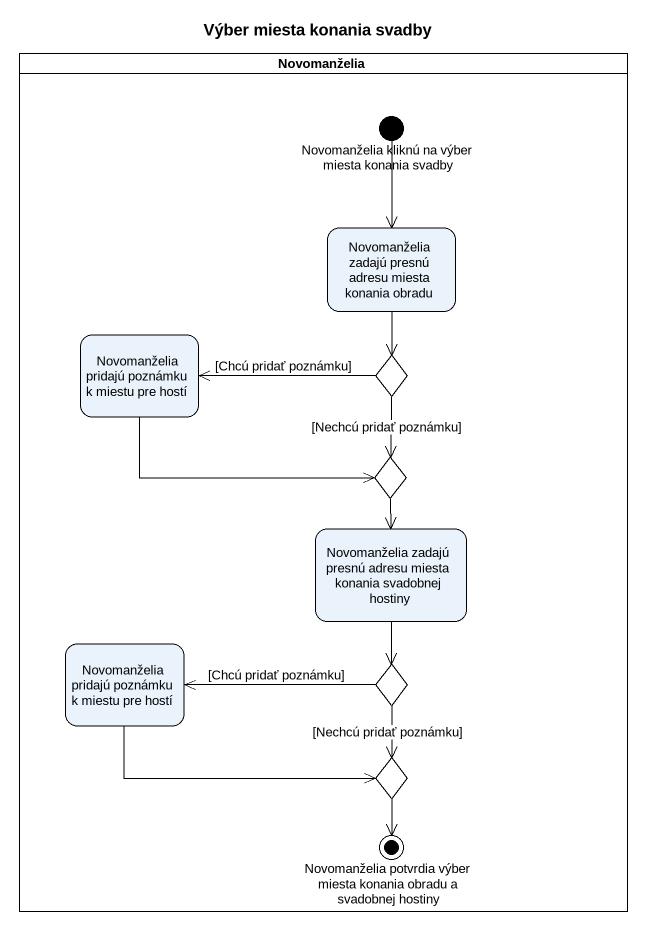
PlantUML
@startuml
title Výber miesta konania svadby
hide empty description
state Novomanželia <<partition>> {
  state "Novomanželia kliknú na výber miesta konania svadby" as Novomanželia_kliknú_na <<start>>
  state "Novomanželia zadajú presnú adresu miesta konania obradu" as Novomanželia_zadajú_presnú
  state "Novomanželia pridajú poznámku k miestu pre hostí" as Novomanželia_pridajú
  state choice1 <<choice>>
  state choice2 <<choice>>
  state "Novomanželia zadajú presnú adresu miesta konania svadobnej hostiny" as Novomanželia_zadajú_presnú_2
  state "Novomanželia pridajú poznámku k miestu pre hostí" as Novomanželia_pridajú_2
  state choice3 <<choice>>
  state choice4 <<choice>>
  state "Novomanželia potvrdia výber miesta konania obradu a svadobnej hostiny" as Novomanželia_potvrdia_výber <<end>>
}
Novomanželia_kliknú_na --> Novomanželia_zadajú_presnú
Novomanželia_zadajú_presnú --> choice1
Novomanželia_pridajú -right-> choice2
choice1 -left-> Novomanželia_pridajú : [Chcú pridať poznámku]
choice1 --> choice2 : [Nechcú pridať poznámku]
choice2 --> Novomanželia_zadajú_presnú_2
Novomanželia_zadajú_presnú_2 --> choice3
Novomanželia_pridajú_2 -right-> choice4
choice3 -left-> Novomanželia_pridajú_2 : [Chcú pridať poznámku]
choice3 --> choice4 : [Nechcú pridať poznámku]
choice4 --> Novomanželia_potvrdia_výber
@enduml
